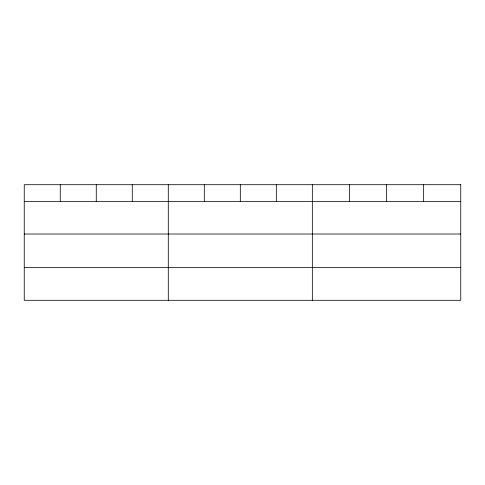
<?xml version="1.0" encoding="UTF-8"?>
<svg xmlns="http://www.w3.org/2000/svg" width="485" height="485" viewBox="0 0 485 485"><rect width="100%" height="100%" fill="white"/><g stroke="black" fill="none" stroke-linecap="round" stroke-linejoin="round"><path stroke-width="0.73" d="M24.25 201.366L460.75 201.366M24.25 234.012L460.75 234.012M24.25 267.647L460.75 267.647M423.647 184.706L423.647 201.366M386.545 184.706L386.545 201.366M349.442 184.706L349.442 201.366M312.34 184.706L312.34 300.294M276.329 184.706L276.329 201.366M240.317 184.706L240.317 201.366M204.306 184.706L204.306 201.366M168.295 184.706L168.295 300.294M132.284 184.706L132.284 201.366M96.272 184.706L96.272 201.366M60.261 184.706L60.261 201.366M460.75 184.706L24.25 184.706L24.25 300.294L460.75 300.294L460.75 184.706"/></g></svg>
